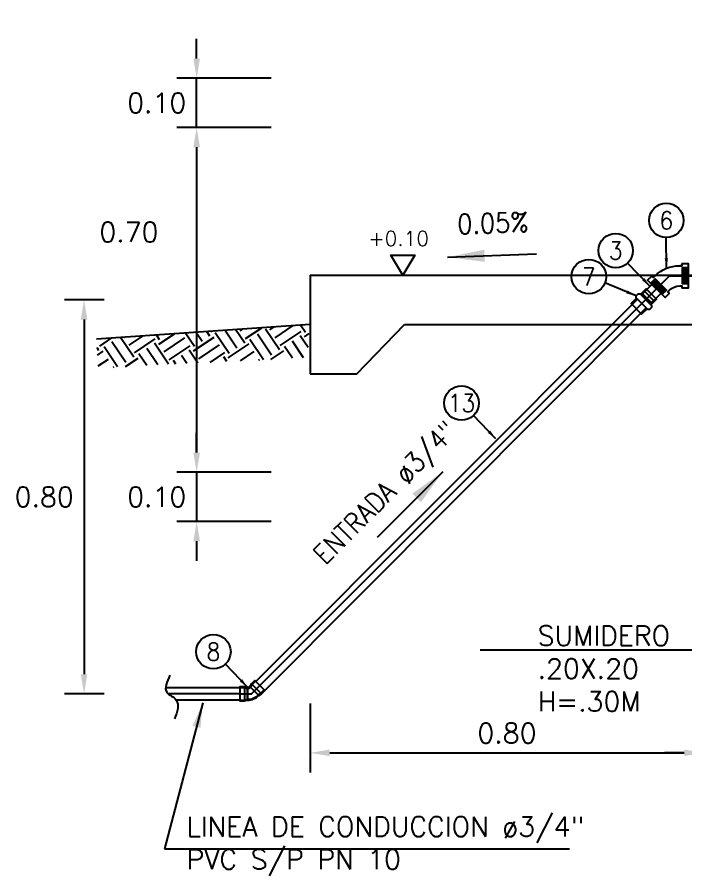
# Model space of a CAD drawing. Header units: metres. Extents: x -90 to 2507, y -28 to 972.
# Drawn here: x 149.603 to 150.961, y 188.714 to 190.457 of the extents above; entities that cross this region are included whole.
import ezdxf
from ezdxf.enums import TextEntityAlignment as Align

# ---------------------------------------------------------------- set-up
doc = ezdxf.new("R2010")
doc.units = ezdxf.units.M
for name, pattern in [('CENTER', [50.8, 31.75, -6.35, 6.35, -6.35]), ('DASHED', [19.05, 12.7, -6.35]), ('HIDDEN', [9.525, 6.35, -3.175])]:
    doc.linetypes.add(name, pattern=pattern)
for name, color, linetype in [('A-MURO', 6, 'Continuous'), ('A-NIVEL DE TERRENO NATURAL', 34, 'Continuous'), ('A-NIVELES', 7, 'Continuous'), ('G-achurado', 9, 'Continuous'), ('G-acotado', 8, 'Continuous'), ('G-ejes', 9, 'CENTER'), ('G-textos-notas', 7, 'Continuous'), ('S-TUBERIAS-NUEVAS', 3, 'Continuous')]:
    doc.layers.add(name, color=color, linetype=linetype)
doc.styles.add('01COTAS', font='romans.shx')
doc.styles.add('ROMANS', font='romans.shx')
doc.dimstyles.new('DIM-10-CORTE', dxfattribs={"dimscale": 0.01, "dimtxt": 2, "dimasz": 2, "dimexe": 2, "dimexo": 2, "dimgap": 1, "dimtad": 1, "dimtih": 1, "dimtoh": 1, "dimdsep": 46, "dimtxsty": '01COTAS', "dimcen": 25, "dimclrd": 256, "dimclre": 256, "dimclrt": 7, "dimadec": 0, "dimazin": 0, "dimtfac": 1, "dimtmove": 2, "dimatfit": 3, "dimfxl": 1, "dimtolj": 1, "dimtzin": 0, "dimarcsym": 0})
doc.dimstyles.new('DIM-20-CORTE', dxfattribs={"dimscale": 0.02, "dimtxt": 2, "dimasz": 2, "dimexe": 2, "dimexo": 2, "dimgap": 1, "dimtad": 2, "dimtih": 1, "dimtoh": 1, "dimzin": 1, "dimdsep": 46, "dimtxsty": '01COTAS', "dimcen": 25, "dimclrd": 9, "dimclre": 9, "dimclrt": 7, "dimadec": 0, "dimazin": 0, "dimtfac": 1, "dimtmove": 2, "dimatfit": 3, "dimfxl": 1, "dimtolj": 1, "dimtzin": 0, "dimarcsym": 0})
doc.dimstyles.new('DIM-20-PLANTA', dxfattribs={"dimscale": 0.02, "dimtxt": 2, "dimasz": 2, "dimexe": 2, "dimexo": 2, "dimgap": 1, "dimtad": 1, "dimzin": 1, "dimdsep": 46, "dimtxsty": '01COTAS', "dimcen": 25, "dimclrd": 9, "dimclre": 9, "dimclrt": 7, "dimadec": 0, "dimazin": 0, "dimtfac": 1, "dimtmove": 2, "dimatfit": 3, "dimfxl": 1, "dimtolj": 1, "dimtzin": 0, "dimarcsym": 0})
doc.dimstyles.new('DIM-50-PLANTA', dxfattribs={"dimscale": 0.05, "dimtxt": 2, "dimasz": 2, "dimexe": 2, "dimexo": 2, "dimgap": 1, "dimtad": 1, "dimdec": 0, "dimlfac": 1000, "dimtxsty": '01COTAS', "dimcen": 25, "dimclrd": 9, "dimclre": 9, "dimclrt": 7, "dimadec": 0, "dimazin": 0, "dimtfac": 1, "dimtdec": 0, "dimtmove": 2, "dimatfit": 3, "dimfxl": 1, "dimtolj": 1, "dimtzin": 0, "dimarcsym": 0})

# ---------------------------------------------------------------- blocks, each defined once
blk = doc.blocks.new('*D489')
at = {"layer": 'Defpoints', "color": 0, "transparency": 16777216}
for p in [(150.1592, 190.2332), (149.9677, 189.5332), (150.1592, 189.5332)]:
    blk.add_point(p, dxfattribs=at)
at = {"layer": 'G-acotado', "color": 9, "lineweight": -2, "transparency": 16777216}
for p, q in [((150.1192, 190.2332), (149.9277, 190.2332)), ((149.9677, 190.1932), (149.9677, 189.5732)), ((150.1192, 189.5332), (149.9277, 189.5332))]:
    blk.add_line(p, q, dxfattribs=at)
at = {"layer": 'G-acotado', "color": 9, "transparency": 16777216}
for points in [[(149.961, 190.1932), (149.9744, 190.1932), (149.9677, 190.2332)], [(149.961, 189.5732), (149.9744, 189.5732), (149.9677, 189.5332)]]:
    blk.add_solid(points, dxfattribs=at)
at = {"layer": 'G-acotado', "color": 7, "transparency": 16777216, "insert": (149.8301, 190.0208), "char_height": 0.04, "attachment_point": 5, "style": '01COTAS'}
blk.add_mtext('\\A1;0.70', dxfattribs=at)
blk = doc.blocks.new('*D322')
at = {"layer": 'Defpoints', "color": 0, "transparency": 16777216}
for p in [(149.8197, 189.8832), (149.7391, 189.0832), (149.8197, 189.0832)]:
    blk.add_point(p, dxfattribs=at)
at = {"layer": 'G-acotado', "color": 9, "lineweight": -2, "transparency": 16777216}
for p, q in [((149.7797, 189.8832), (149.6991, 189.8832)), ((149.7391, 189.8432), (149.7391, 189.1232)), ((149.7797, 189.0832), (149.6991, 189.0832))]:
    blk.add_line(p, q, dxfattribs=at)
at = {"layer": 'G-acotado', "color": 9, "transparency": 16777216}
for points in [[(149.7324, 189.8432), (149.7457, 189.8432), (149.7391, 189.8832)], [(149.7324, 189.1232), (149.7457, 189.1232), (149.7391, 189.0832)]]:
    blk.add_solid(points, dxfattribs=at)
at = {"layer": 'G-acotado', "color": 7, "transparency": 16777216, "insert": (149.6581, 189.4832), "char_height": 0.04, "attachment_point": 5, "style": '01COTAS'}
blk.add_mtext('\\A1;0.80', dxfattribs=at)
blk = doc.blocks.new('RESRV_CODO 45 PLANTA')
at = {"color": 8}
for p in [(0, 0), (0.1597, 0.0662)]:
    blk.add_line(p, (0.0936, 0), dxfattribs=at)
for p, q in [((0.0625, 0.05), (0.0625, -0.05)), ((0.0625, -0.05), (0.0625, 0.05)), ((0.1509, -0.0134), (0.0802, 0.0573)), ((0.0802, 0.0573), (0.1509, -0.0134)), ((0.1509, -0.0134), (0.0802, 0.0573)), ((0.0802, 0.0573), (0.1509, -0.0134))]:
    blk.add_line(p, q)
at = {"lineweight": -2}
blk.add_lwpolyline([(0.0625, -0.05, 0.198912), (0.1509, -0.0134), (0.173, -0.0001), (0.1995, 0.0264), (0.12, 0.1059), (0.0934, 0.0794), (0.0802, 0.0573, -0.198912), (0.0625, 0.05), (0.0375, 0.0562), (0, 0.0562), (0, -0.0562), (0.0375, -0.0562)], format="xyb", close=True, dxfattribs=at)
at = {"color": 8}
for points in [[(0, 0.05), (0.0375, 0.05), (0.0625, 0.0438, 0.198912), (0.0846, 0.0529), (0.0979, 0.075), (0.1244, 0.1015)], [(0, -0.05), (0.0375, -0.05), (0.0625, -0.0438, 0.198912), (0.1465, -0.009), (0.1686, 0.0043), (0.1951, 0.0308)]]:
    blk.add_lwpolyline(points, format="xyb", dxfattribs=at)
at = {"lineweight": -2}
for points in [[(0.173, -0.0001), (0.0934, 0.0794)], [(0.0375, 0.0562), (0.0375, -0.0562)]]:
    blk.add_lwpolyline(points, dxfattribs=at)
blk = doc.blocks.new('*D230')
at = {"layer": 'Defpoints', "color": 0, "transparency": 16777216}
for p in [(150.1592, 189.5332), (149.9677, 189.4332), (150.1592, 189.4332)]:
    blk.add_point(p, dxfattribs=at)
at = {"layer": 'G-acotado', "color": 9, "lineweight": -2, "transparency": 16777216}
for p, q in [((149.9677, 189.5732), (149.9677, 189.6132)), ((150.1192, 189.5332), (149.9277, 189.5332)), ((149.9677, 189.5332), (149.9677, 189.4332)), ((150.1192, 189.4332), (149.9277, 189.4332)), ((149.9677, 189.3932), (149.9677, 189.3532))]:
    blk.add_line(p, q, dxfattribs=at)
at = {"layer": 'G-acotado', "color": 9, "transparency": 16777216}
for points in [[(149.961, 189.5732), (149.9744, 189.5732), (149.9677, 189.5332)], [(149.961, 189.3932), (149.9744, 189.3932), (149.9677, 189.4332)]]:
    blk.add_solid(points, dxfattribs=at)
at = {"layer": 'G-acotado', "color": 7, "transparency": 16777216, "insert": (149.8867, 189.4832), "char_height": 0.04, "attachment_point": 5, "style": '01COTAS'}
blk.add_mtext('\\A1;0.10', dxfattribs=at)
blk = doc.blocks.new('*D231')
at = {"layer": 'Defpoints', "color": 0, "transparency": 16777216}
for p in [(149.9677, 190.3332), (150.1592, 190.3332), (150.1592, 190.2332)]:
    blk.add_point(p, dxfattribs=at)
at = {"layer": 'G-acotado', "color": 9, "lineweight": -2, "transparency": 16777216}
for p, q in [((149.9677, 190.3732), (149.9677, 190.4132)), ((150.1192, 190.3332), (149.9277, 190.3332)), ((149.9677, 190.2332), (149.9677, 190.3332)), ((150.1192, 190.2332), (149.9277, 190.2332)), ((149.9677, 190.1932), (149.9677, 190.1532))]:
    blk.add_line(p, q, dxfattribs=at)
at = {"layer": 'G-acotado', "color": 9, "transparency": 16777216}
for points in [[(149.961, 190.3732), (149.9744, 190.3732), (149.9677, 190.3332)], [(149.961, 190.1932), (149.9744, 190.1932), (149.9677, 190.2332)]]:
    blk.add_solid(points, dxfattribs=at)
at = {"layer": 'G-acotado', "color": 7, "transparency": 16777216, "insert": (149.8867, 190.2832), "char_height": 0.04, "attachment_point": 5, "style": '01COTAS'}
blk.add_mtext('\\A1;0.10', dxfattribs=at)
blk = doc.blocks.new('*D232')
at = {"color": 9, "lineweight": -2, "transparency": 16777216}
for p, q in [((150.9979, 189.1058), (150.9979, 188.9234)), ((150.1979, 189.0635), (150.1979, 188.9234)), ((150.2379, 188.9634), (150.9579, 188.9634))]:
    blk.add_line(p, q, dxfattribs=at)
at = {"color": 9, "transparency": 16777216}
for points in [[(150.2379, 188.9701), (150.2379, 188.9568), (150.1979, 188.9634)], [(150.9579, 188.9701), (150.9579, 188.9568), (150.9979, 188.9634)]]:
    blk.add_solid(points, dxfattribs=at)
at = {"layer": 'Defpoints', "color": 0, "transparency": 16777216}
for p in [(150.9979, 189.1458), (150.1979, 189.1035), (150.9979, 188.9634)]:
    blk.add_point(p, dxfattribs=at)
at = {"color": 7, "transparency": 16777216, "insert": (150.5979, 189.0034), "char_height": 0.04, "attachment_point": 5, "style": '01COTAS'}
blk.add_mtext('\\A1;0.80', dxfattribs=at)
blk = doc.blocks.new('*D233')
at = {"color": 9, "lineweight": -2, "transparency": 16777216}
for p, q in [((150.9979, 189.1058), (150.9979, 188.9234)), ((151.0979, 189.0895), (151.0979, 188.9234)), ((150.9579, 188.9634), (150.9179, 188.9634)), ((150.9979, 188.9634), (151.0979, 188.9634)), ((151.1379, 188.9634), (151.1779, 188.9634))]:
    blk.add_line(p, q, dxfattribs=at)
at = {"color": 9, "transparency": 16777216}
for points in [[(150.9579, 188.9701), (150.9579, 188.9568), (150.9979, 188.9634)], [(151.1379, 188.9701), (151.1379, 188.9568), (151.0979, 188.9634)]]:
    blk.add_solid(points, dxfattribs=at)
at = {"layer": 'Defpoints', "color": 0, "transparency": 16777216}
for p in [(150.9979, 189.1458), (151.0979, 189.1295), (151.0979, 188.9634)]:
    blk.add_point(p, dxfattribs=at)
at = {"color": 7, "transparency": 16777216, "insert": (151.0479, 188.8334), "char_height": 0.04, "attachment_point": 5, "style": '01COTAS'}
blk.add_mtext('\\A1;0.10', dxfattribs=at)
blk = doc.blocks.new('CODO 1PULG 45')
h = blk.add_hatch()
h.set_pattern_fill('ANSI31', color=8, scale=0.000783543, angle=225)
h.set_pattern_definition([(270, (-5.430671, -7.504049), (0.002487748, 2e-15), [])])
h.paths.add_polyline_path([(0.0378, 0.0129), (0.0283, 0.0129), (0.0283, -0.0127), (0.0378, -0.0127)])
h = blk.add_hatch()
h.set_pattern_fill('ANSI31', color=8, scale=0.000783543, angle=90)
h.set_pattern_definition([(135, (16.7908004, -141.8710204), (-0.00175910349, -0.00175910349), [])])
h.paths.add_polyline_path([(-0.0357, -0.0178), (-0.029, -0.011), (-0.011, -0.029), (-0.0178, -0.0357)])
at = {"color": 8}
for points in [[(-0.0267, -0.0267), (0, 0)], [(0.0378, 0), (0, 0)], [(0.0378, 0.0162), (0.0259, 0.0162), (0.0259, -0.016), (0.0378, -0.016)], [(-0.0382, -0.0153), (-0.0293, -0.0063), (-0.0063, -0.0293), (-0.0153, -0.0382)]]:
    blk.add_lwpolyline(points, dxfattribs=at)
at = {"layer": 'S-TUBERIAS-NUEVAS'}
for points in [[(-0.0323, -0.0033), (-0.0293, -0.0002, -0.198912), (0.0208, 0.0205), (0.0251, 0.0205)], [(-0.0001, -0.0355), (-0.0033, -0.0323), (-0.0002, -0.0293, -0.198912), (0.0208, -0.0205), (0.0251, -0.0205), (0.0251, -0.025)]]:
    blk.add_lwpolyline(points, format="xyb", dxfattribs=at)
for points in [[(0.0251, 0.025), (0.0251, 0.0205), (0.0208, 0.0205)], [(0.0251, 0.025), (0.0378, 0.025), (0.0378, -0.025), (0.0251, -0.025)], [(-0.0001, -0.0355), (-0.0091, -0.0444), (-0.0444, -0.0091), (-0.0355, -0.0001)], [(-0.0355, -0.0001), (-0.0323, -0.0033), (-0.0293, -0.0002)]]:
    blk.add_lwpolyline(points, dxfattribs=at)
at = {"layer": 'S-TUBERIAS-NUEVAS', "color": 1}
for points in [[(0.0378, 0.0129), (0.0283, 0.0129), (0.0283, -0.0127), (0.0378, -0.0127)], [(-0.0357, -0.0178), (-0.029, -0.011), (-0.011, -0.029), (-0.0178, -0.0357)]]:
    blk.add_lwpolyline(points, dxfattribs=at)
blk = doc.blocks.new('ADAPTADOR 1 PULG UPR PVC')
h = blk.add_hatch()
h.set_pattern_fill('ANSI31', color=8, scale=0.002, angle=45)
h.set_pattern_definition([(90, (-159.083897, -193.4650364), (-0.00635, 1e-18), [])])
h.paths.add_polyline_path([(0, 0.0127), (-0.014, 0.0127), (-0.014, -0.0127), (0, -0.0127)])
at = {"color": 8}
for p, q in [((-0.0273, 0.0127), (-0.0427, 0.0127)), ((-0.0427, -0.0127), (-0.0273, -0.0127))]:
    blk.add_line(p, q, dxfattribs=at)
at = {"color": 3}
blk.add_lwpolyline([(-0.016, -0.017), (-0.0189, -0.0198), (-0.0245, -0.0198), (-0.0273, -0.017), (-0.0273, 0.0164), (-0.0245, 0.0192), (-0.0189, 0.0192), (-0.016, 0.0164)], close=True, dxfattribs=at)
for points in [[(-0.0273, -0.015), (-0.0427, -0.015), (-0.0427, 0.015), (-0.0273, 0.015)], [(-0.016, -0.015), (0, -0.015), (0, 0.015), (-0.016, 0.015)]]:
    blk.add_lwpolyline(points, dxfattribs=at)
at = {"color": 8, "linetype": 'DASHED', "ltscale": 0.05}
blk.add_lwpolyline([(0, -0.0127), (-0.014, -0.0127), (-0.014, 0.0127), (0, 0.0127)], dxfattribs=at)
blk = doc.blocks.new('NIVEL-CORTE')
at = {"color": 1}
blk.add_line((-4.793, 0), (4.793, 0), dxfattribs=at)
blk.add_lwpolyline([(0, 0), (-1.218, 2.014), (1.218, 2.014), (0, 0)])
at = {"style": 'ROMANS'}
blk.add_attdef('+1.50', text='', height=2, dxfattribs=at).set_placement((-0.45, 2.953), align=Align.CENTER)

msp = doc.modelspace()

# ---------------------------------------------------------------- hatches: boundary and pattern name
at = {"layer": 'G-achurado'}
h = msp.add_hatch(dxfattribs=at)
h.set_pattern_fill('EARTH', color=8, scale=0.008, angle=33.8773)
h.set_pattern_definition([(33.877257, (17.84724, -11.61374), (0.013859155, 0.07049258), [0.0508, -0.0508]), (33.877257, (17.83662, -11.597926), (0.013859155, 0.07049258), [0.0508, -0.0508]), (33.877257, (17.826, -11.58211), (0.013859155, 0.07049258), [0.0508, -0.0508]), (123.877257, (17.827734, -11.5733), (-0.07049258, 0.013859155), [0.0508, -0.0508]), (123.877257, (17.84355, -11.56268), (-0.07049258, 0.013859155), [0.0508, -0.0508]), (123.877257, (17.859366, -11.55206), (-0.07049258, 0.013859155), [0.0508, -0.0508])])
h.paths.add_polyline_path([(150.1921, 189.766), (150.1981, 189.8333), (149.7642, 189.8038), (149.7682, 189.745)])

# ---------------------------------------------------------------- linework, layer by layer
at = {"layer": 'A-MURO', "color": 1, "ltscale": 0.18}
for p, q in [((150.1979, 189.9332), (150.9979, 189.9332)), ((150.1979, 189.9332), (150.1979, 189.7332)), ((150.2929, 189.7332), (150.3896, 189.8332)), ((150.3896, 189.8332), (150.9979, 189.8332)), ((150.1979, 189.7332), (150.2929, 189.7332))]:
    msp.add_line(p, q, dxfattribs=at)
at = {"layer": 'A-NIVEL DE TERRENO NATURAL'}
msp.add_lwpolyline([(150.1981, 189.833), (149.7642, 189.8036)], dxfattribs=at)
at = {"layer": 'G-ejes', "color": 8, "linetype": 'CENTER', "ltscale": 0.1}
for points in [[(150.079, 189.0832), (150.9279, 189.9321), (151.8153, 189.9321), (151.8152, 191.299)], [(150.0551, 189.0832), (149.9101, 189.0832)]]:
    msp.add_lwpolyline(points, dxfattribs=at)
at = {"layer": 'G-textos-notas', "color": 1}
for centre in [(150.9214, 190.0446), (150.8187, 189.9832), (150.7641, 189.9304), (150.5055, 189.6736), (150.0018, 189.1688)]:
    msp.add_circle(centre, 0.035, dxfattribs=at)
at = {"layer": 'S-TUBERIAS-NUEVAS'}
for points in [[(150.8819, 189.9041), (150.8922, 189.9144)], [(150.9101, 189.8964), (150.8999, 189.8862)]]:
    msp.add_lwpolyline(points, dxfattribs=at)
at = {"layer": 'S-TUBERIAS-NUEVAS', "linetype": 'DASHED', "ltscale": 0.1}
for points in [[(150.0878, 189.1084), (150.8518, 189.8739)], [(150.8698, 189.856), (150.1059, 189.0903)], [(149.9048, 189.0958), (150.0551, 189.0958)], [(150.0551, 189.0704), (149.9262, 189.0704)]]:
    msp.add_lwpolyline(points, dxfattribs=at)
at = {"layer": 'S-TUBERIAS-NUEVAS'}
msp.add_spline([(149.9134, 189.1209), (149.9072, 189.0862), (149.9263, 189.0704), (149.9293, 189.0534), (149.9229, 189.0327)], degree=3, dxfattribs=at)

# ---------------------------------------------------------------- block references
msp.add_blockref('CODO 1PULG 45', (150.9279, 189.9321))
at = {"rotation": 45}
msp.add_blockref('ADAPTADOR 1 PULG UPR PVC', (150.8909, 189.8951), dxfattribs=at)
at = {"layer": 'A-NIVELES'}
ref = msp.add_blockref('NIVEL-CORTE', (150.3867, 189.9335), dxfattribs=dict(at, xscale=0.02, yscale=0.02, zscale=0.02))
ref.add_attrib('+1.50', '+0.10', dxfattribs={"layer": '0', "height": 0.03, "style": 'ROMANS'}).set_placement((150.3777, 189.9926), align=Align.CENTER)
at = {"layer": 'S-TUBERIAS-NUEVAS', "xscale": 0.256367024578536, "yscale": 0.256367024578536, "zscale": 0.256367024578536}
msp.add_blockref('RESRV_CODO 45 PLANTA', (150.0551, 189.0832), dxfattribs=at)

# ---------------------------------------------------------------- texts
at = {"layer": 'A-NIVELES', "linetype": 'HIDDEN', "lineweight": 13, "ltscale": 0.5, "char_height": 0.04, "style": '01COTAS'}
for s, width, gutter_width, heights, insert, attachment_point in [('\\pxi-5,l5,ql,t1;SUMIDERO \\P.20X.20\\PH=.30M', 0.409094, 0, [0.2852], (150.6601, 189.2211), 1), ('\\pxi-3,l5,ql,t1;LINEA DE CONDUCCION ø3/4"\\PPVC S/P PN 10', 1.231801, 10, [0.2494], (151.0989, 188.8338), 3)]:
    msp.add_mtext_dynamic_manual_height_columns(s, width=width, gutter_width=gutter_width, heights=heights, dxfattribs=dict(at, insert=insert, attachment_point=attachment_point))
at = {"layer": 'G-textos-notas', "color": 7, "style": '01COTAS', "width": 0.9}
for s, rotation, p in [('0.05%%%', 1.7434, (150.6423, 190.0214)), ('ENTRADA ø3/4" ', 45, (150.5167, 189.6313))]:
    msp.add_text(s, height=0.04, rotation=rotation, dxfattribs=at).set_placement(p, align=Align.RIGHT)
at = {"layer": 'G-textos-notas', "style": '01COTAS', "width": 0.9}
for s, p in [('6', (150.9214, 190.0446)), ('3', (150.8187, 189.9832)), ('7', (150.7641, 189.9304)), ('13', (150.5055, 189.6736)), ('8', (150.0018, 189.1688))]:
    msp.add_text(s, height=0.036, dxfattribs=at).set_placement(p, align=Align.MIDDLE)

# ---------------------------------------------------------------- dimensions: what is measured, and where the dimension line sits
for base, p1, p2, picture, middle in [((150.9979, 188.9634), (150.1979, 189.1035), (150.9979, 189.1458), '*D232', (150.5979, 189.0034)), ((151.0979, 188.9634), (150.9979, 189.1458), (151.0979, 189.1295), '*D233', (151.0479, 188.8334))]:
    dim = msp.add_linear_dim(base=base, p1=p1, p2=p2, dimstyle='DIM-20-PLANTA')
    dim.commit()
    dim.dimension.update_dxf_attribs({"geometry": picture, "text_midpoint": middle})
at = {"layer": 'G-acotado'}
for base, p1, p2, picture, middle in [((149.9677, 190.3332), (150.1592, 190.2332), (150.1592, 190.3332), '*D231', (149.8867, 190.2832)), ((149.7391, 189.0832), (149.8197, 189.8832), (149.8197, 189.0832), '*D322', (149.6581, 189.4832)), ((149.9677, 189.4332), (150.1592, 189.5332), (150.1592, 189.4332), '*D230', (149.8867, 189.4832))]:
    dim = msp.add_linear_dim(base=base, p1=p1, p2=p2, angle=90, dimstyle='DIM-20-CORTE', dxfattribs=at)
    dim.commit()
    dim.dimension.update_dxf_attribs({"geometry": picture, "text_midpoint": middle})
dim = msp.add_linear_dim(base=(149.9677, 189.5332), p1=(150.1592, 190.2332), p2=(150.1592, 189.5332), angle=90, dimstyle='DIM-20-CORTE', dxfattribs=at)
dim.commit()
dim.dimension.update_dxf_attribs({"geometry": '*D489', "text_midpoint": (149.8301, 190.0208), "dimtype": 160})

# ---------------------------------------------------------------- leaders
at = {"layer": 'G-acotado', "color": 5}
for points in [[(150.9216, 189.9473), (150.9214, 190.0096)], [(150.8884, 189.9106), (150.8429, 189.9579)], [(150.86, 189.8914), (150.7967, 189.9176)], [(150.5752, 189.6011), (150.5297, 189.6483)], [(150.0715, 189.0963), (150.0261, 189.1435)]]:
    msp.add_leader(points, dimstyle='DIM-10-CORTE', dxfattribs=at)
at = {"layer": 'G-textos-notas'}
for points, override in [([(150.4773, 189.97), (150.6578, 189.9767)], {"dimasz": 1.5, "dimtad": 0, "dimcen": 1.393145, "dimclrd": 256}), ([(150.4675, 189.5341), (150.3342, 189.4008)], {"dimasz": 1.5, "dimtad": 0, "dimcen": 1.393145, "dimclrd": 256}), ([(151.1652, 189.3428), (151.0414, 189.1717), (150.5433, 189.1717)], {"dimasz": 1, "dimtad": 0, "dimcen": 1.393145}), ([(149.9802, 189.0647), (149.9023, 188.7685), (150.725, 188.7685)], {"dimasz": 1, "dimtad": 0, "dimcen": 1.393145})]:
    msp.add_leader(points, dimstyle='DIM-50-PLANTA', override=override, dxfattribs=at)

doc.saveas('drawing.dxf')
